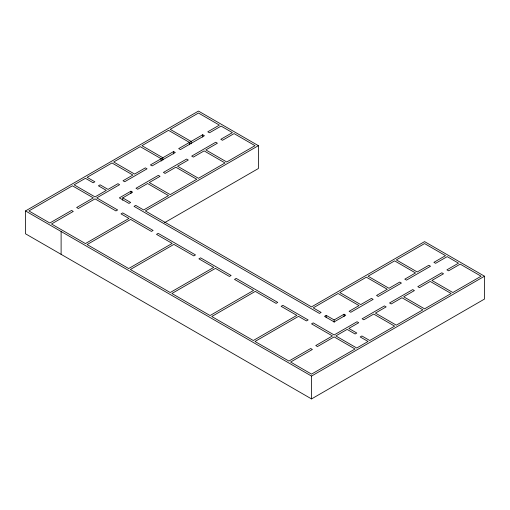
<?xml version="1.0" encoding="UTF-8"?>
<svg xmlns="http://www.w3.org/2000/svg" width="510" height="510" viewBox="0 0 510 510"><rect width="100%" height="100%" fill="white"/><g stroke="black" fill="none" stroke-linecap="round" stroke-linejoin="round"><path stroke-width="0.76" d="M258.391 145.669L145.337 210.942L311.527 306.892L424.581 241.619L484.5 276.216L484.5 299.058L311.527 398.922L25.5 233.784L25.5 210.942L198.473 111.078L258.391 145.669L258.391 168.517L164.641 222.641M173.604 151.546L150.424 164.928L152.12 165.903L175.3 152.522L173.604 151.546L173.604 153.905M202.712 134.736L178.691 148.608L180.387 149.589L204.408 135.717L202.712 134.736L202.712 137.101M122.725 197.886L132.619 192.174L130.923 191.199L119.334 197.886L128.947 203.433L130.643 202.457L122.725 197.886L122.725 200.251M326.221 315.378L324.526 316.353L334.139 321.906L345.729 315.212L344.033 314.236L334.139 319.942L326.221 315.378L326.221 317.736M25.5 210.942L311.527 376.08L484.5 276.216M344.033 314.236L344.033 316.595M334.139 319.942L334.139 322.307M311.527 376.08L311.527 398.922M191.123 143.788L191.123 141.429L170.212 129.355L198.473 113.035L219.389 125.109L207.799 131.803L209.495 132.778L221.085 126.091L232.388 132.619L220.798 139.306L222.494 140.288L234.084 133.594L255 145.669L226.74 161.989L205.823 149.914L217.407 143.221L215.711 142.245L191.69 156.111L193.386 157.093L204.127 150.89L225.037 162.97L198.473 178.309L177.556 166.228L188.298 160.032L186.603 159.05L163.423 172.431L165.119 173.413L175.861 167.21L196.777 179.284L170.212 194.622L149.296 182.548L160.032 176.345L158.336 175.37L136.011 188.26L137.706 189.242L147.6 183.53L168.51 195.604L143.641 209.961L135.73 205.396L134.034 206.371L319.438 313.42L321.134 312.439L313.223 307.868L338.092 293.511L359.008 305.586L349.12 311.298L350.816 312.273L373.142 299.383L371.446 298.407L360.704 304.604L339.787 292.53L366.358 277.191L387.275 289.266L376.533 295.469L378.229 296.45L401.408 283.069L399.712 282.087L388.971 288.29L368.054 276.216L394.619 260.871L415.535 272.952L404.8 279.148L406.495 280.13L430.517 266.258L428.821 265.283L417.231 271.97L396.315 259.896L424.581 243.576L445.498 255.65L433.908 262.344L435.604 263.319L447.193 256.632L458.496 263.16L446.907 269.847L448.602 270.829L460.192 264.135L481.108 276.216L452.842 292.53L431.932 280.455L443.515 273.768L441.819 272.786L417.798 286.658L419.494 287.634L430.236 281.437L451.146 293.511L424.581 308.85L403.665 296.775L414.407 290.572L412.711 289.591L389.532 302.972L391.227 303.954L401.969 297.751L422.886 309.825L396.315 325.163L375.405 313.089L386.14 306.892L384.444 305.911L362.119 318.801L363.815 319.783L373.709 314.071L394.619 326.145L369.75 340.508L361.89 335.969L360.194 336.951L368.054 341.483L356.751 348.011L335.835 335.937L347.138 329.409L355.107 334.012L356.802 333.03L348.834 328.427L358.728 322.722L357.032 321.74L334.139 334.955L313.223 322.881L311.527 323.863L332.443 335.937L315.766 345.563L317.462 346.545L334.139 336.912L355.056 348.993L311.527 374.117L290.611 362.043L312.375 349.478L310.679 348.502L288.915 361.067L255 341.483L298.528 316.353L306.44 320.924L308.136 319.942L282.84 305.343L281.144 306.319L296.833 315.378L253.304 340.508L211.758 316.519L255.28 291.388L276.057 303.38L277.752 302.404L236.206 278.415L234.511 279.397L253.585 290.407L210.063 315.537L171.908 293.511L215.43 268.381L229.423 276.458L231.119 275.476L200.596 257.856L198.9 258.831L213.735 267.399L170.212 292.53L130.356 269.522L173.884 244.392L193.806 255.899L195.502 254.917L158.196 233.376L156.5 234.358L172.189 243.417L128.66 268.541L87.114 244.558L130.643 219.427L151.413 231.419L153.108 230.444L122.725 212.899L121.029 213.881L128.947 218.446L85.419 243.576L51.504 223.998L73.268 211.433L71.572 210.451L49.808 223.017L28.891 210.942L72.42 185.812L93.33 197.886L76.659 207.513L78.355 208.494L95.026 198.868L115.942 210.942L117.638 209.961L96.721 197.886L119.62 184.671L117.925 183.689L108.031 189.401L100.113 184.83L98.417 185.812L106.335 190.383L95.026 196.911L74.116 184.83L85.419 178.309L93.164 182.778L94.86 181.796L87.114 177.327L111.99 162.97L132.9 175.045L123.012 180.757L124.708 181.732L147.033 168.842L145.337 167.86L134.595 174.063L113.685 161.989L140.25 146.65L161.166 158.725L161.166 161.09M189.427 144.77L189.427 142.405L168.51 130.331L141.946 145.669L162.862 157.743L162.862 160.108M130.923 191.199L130.923 193.558M61.111 231.502L61.111 254.35"/></g></svg>
